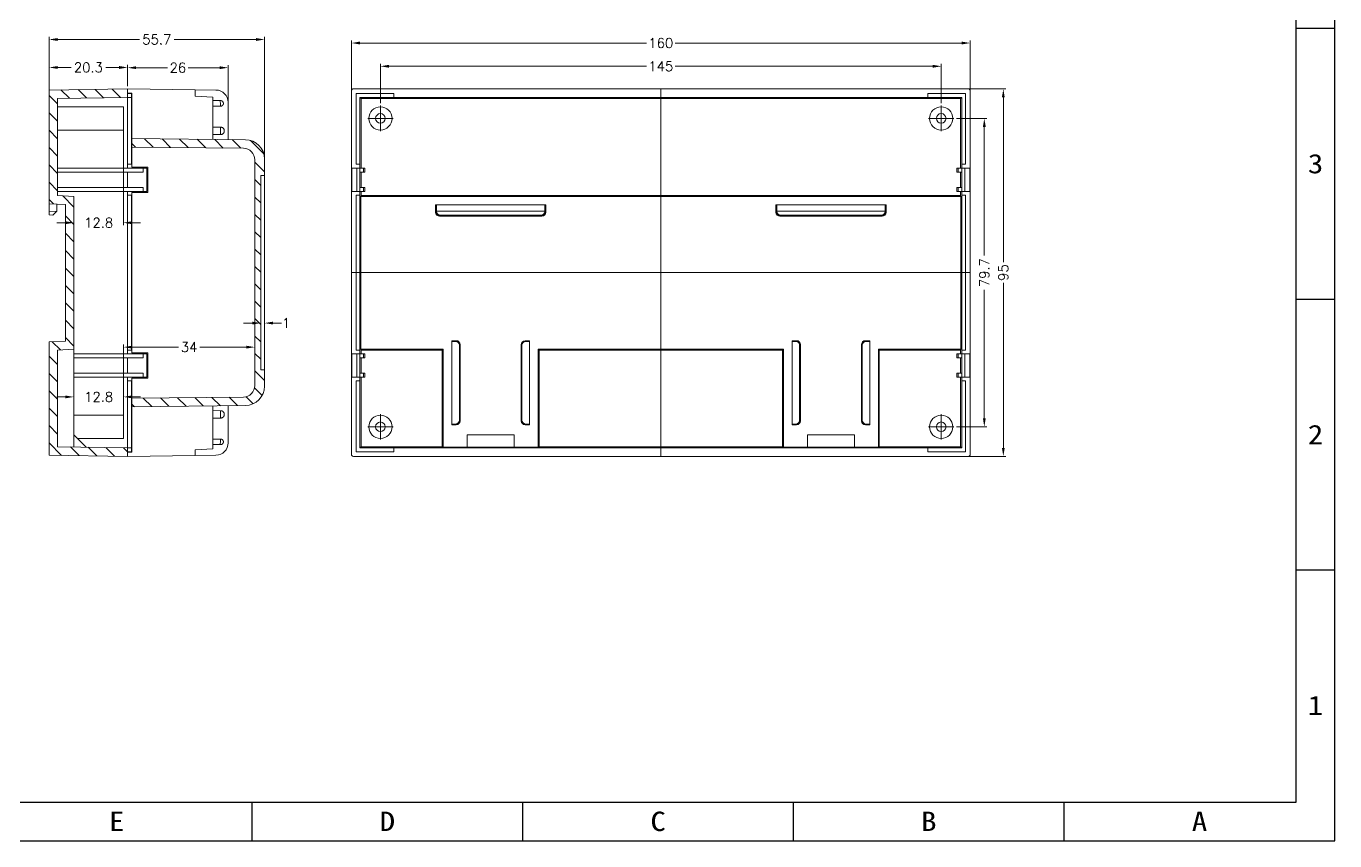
# Model space of a CAD drawing. Header units: millimetres. Extents: x -259 to 335, y 280 to 700.
# Drawn here: x -2.9 to 335.5, y 280.3 to 490.8 of the extents above; entities that cross this region are included whole.
import ezdxf
from ezdxf.enums import TextEntityAlignment as Align
from ezdxf.lldxf.tags import DXFTag

# ---------------------------------------------------------------- set-up
doc = ezdxf.new("R2010")
doc.units = ezdxf.units.MM
doc.header["$MEASUREMENT"] = 0
doc.layers.get('0').update_dxf_attribs({"linetype": 'CONTINUOUS'})
doc.layers.get('Defpoints').update_dxf_attribs({"linetype": 'CONTINUOUS'})
doc.layers.add('1', color=7, linetype='CONTINUOUS')
doc.styles.add('ROMANC', font='romanc.shx', dxfattribs={"bigfont": 'gbcbig.shx'})
doc.styles.add('TEXTSTYLE_0', font='txt', dxfattribs={"width": 0.8})
tags = doc.linetypes.add('CENTER', pattern=[47.5, 22, -8.5, 8.5, -8.5]).pattern_tags.tags
tags[10:11] = [DXFTag(74, 4), DXFTag(75, 0), DXFTag(340, '0'), DXFTag(46, 0.0), DXFTag(50, 0.0), DXFTag(44, 0.0), DXFTag(45, 0.0)]
tags[8:9] = [DXFTag(74, 4), DXFTag(75, 0), DXFTag(340, '0'), DXFTag(46, 0.0), DXFTag(50, 0.0), DXFTag(44, 0.0), DXFTag(45, 0.0)]
tags[6:7] = [DXFTag(74, 4), DXFTag(75, 0), DXFTag(340, '0'), DXFTag(46, 0.0), DXFTag(50, 0.0), DXFTag(44, 0.0), DXFTag(45, 0.0)]
tags[4:5] = [DXFTag(74, 4), DXFTag(75, 0), DXFTag(340, '0'), DXFTag(46, 0.0), DXFTag(50, 0.0), DXFTag(44, 0.0), DXFTag(45, 0.0)]
doc.dimstyles.new('YanXiu', dxfattribs={"dimtxt": 2.5, "dimasz": 2.2, "dimexe": 0.66, "dimexo": 0.66, "dimgap": 0.66, "dimtad": 0, "dimdec": 1, "dimzin": 0, "dimdsep": 46, "dimtxsty": 'ROMANC', "dimcen": 0, "dimclrd": 131, "dimclre": 131, "dimclrt": 42, "dimadec": 0, "dimazin": 0, "dimtfac": 1, "dimtdec": 4, "dimtofl": 0, "dimtmove": 0, "dimatfit": 3, "dimfxl": 0, "dimtolj": 1, "dimtzin": 0, "dimlwd": 0, "dimlwe": 0, "dimarcsym": 0})
pattern_1 = [(315, (0, 0), (2.245064, 2.245064), [])]

# ---------------------------------------------------------------- blocks, each defined once
blk = doc.blocks.new('*D21')
at = {"color": 131, "lineweight": 5}
for p, q in [((3.01, 471.44), (3.01, 488.06)), ((5.21, 487.4), (26.39, 487.4)), ((56.51, 487.4), (35.33, 487.4)), ((58.71, 455.03), (58.71, 488.06))]:
    blk.add_line(p, q, dxfattribs=at)
at = {"color": 131, "lineweight": 18}
for points in [[(5.21, 487.77), (5.21, 487.03), (3.01, 487.4)], [(56.51, 487.77), (56.51, 487.03), (58.71, 487.4)]]:
    blk.add_solid(points, dxfattribs=at)
at = {"layer": 'Defpoints', "color": 0, "lineweight": 18}
for p in [(58.71, 487.4), (3.01, 470.78), (58.71, 454.37)]:
    blk.add_point(p, dxfattribs=at)
at = {"color": 42, "lineweight": 18, "insert": (30.86, 487.4), "char_height": 2.5, "attachment_point": 5, "style": 'ROMANC'}
blk.add_mtext('55.7', dxfattribs=at)
blk = doc.blocks.new('*D22')
at = {"color": 131, "lineweight": 5}
for p, q in [((3.01, 480.41), (3.01, 480.83)), ((23.31, 475.31), (23.31, 480.83)), ((5.21, 480.17), (8.69, 480.17)), ((21.11, 480.17), (17.63, 480.17))]:
    blk.add_line(p, q, dxfattribs=at)
at = {"color": 131, "lineweight": 18}
for points in [[(5.21, 480.54), (5.21, 479.8), (3.01, 480.17)], [(21.11, 480.54), (21.11, 479.8), (23.31, 480.17)]]:
    blk.add_solid(points, dxfattribs=at)
at = {"layer": 'Defpoints', "color": 0, "lineweight": 18}
for p in [(3.01, 480.17), (3.01, 479.75), (23.31, 474.65)]:
    blk.add_point(p, dxfattribs=at)
at = {"color": 42, "lineweight": 18, "insert": (13.16, 480.17), "char_height": 2.5, "attachment_point": 5, "style": 'ROMANC'}
blk.add_mtext('20.3', dxfattribs=at)
blk = doc.blocks.new('*D23')
at = {"color": 131, "lineweight": 5}
for p, q in [((23.31, 478.73), (23.31, 480.77)), ((49.31, 467), (49.31, 480.77)), ((25.51, 480.11), (33.63, 480.11)), ((47.11, 480.11), (38.99, 480.11))]:
    blk.add_line(p, q, dxfattribs=at)
at = {"color": 131, "lineweight": 18}
for points in [[(25.51, 480.48), (25.51, 479.75), (23.31, 480.11)], [(47.11, 480.48), (47.11, 479.75), (49.31, 480.11)]]:
    blk.add_solid(points, dxfattribs=at)
at = {"layer": 'Defpoints', "color": 0, "lineweight": 18}
for p in [(23.31, 480.11), (23.31, 478.07), (49.31, 466.34)]:
    blk.add_point(p, dxfattribs=at)
at = {"color": 42, "lineweight": 18, "insert": (36.31, 480.11), "char_height": 2.5, "attachment_point": 5, "style": 'ROMANC'}
blk.add_mtext('26', dxfattribs=at)
blk = doc.blocks.new('*D24')
at = {"color": 131, "lineweight": 5}
for p, q in [((55.51, 414.11), (53.31, 414.11)), ((57.71, 412.08), (57.71, 414.77)), ((58.71, 412.08), (58.71, 414.77)), ((60.91, 414.11), (63.11, 414.11))]:
    blk.add_line(p, q, dxfattribs=at)
at = {"color": 131, "lineweight": 18}
for points in [[(55.51, 414.48), (55.51, 413.74), (57.71, 414.11)], [(60.91, 414.48), (60.91, 413.74), (58.71, 414.11)]]:
    blk.add_solid(points, dxfattribs=at)
at = {"layer": 'Defpoints', "color": 0, "lineweight": 18}
for p in [(58.71, 414.11), (57.71, 411.42), (58.71, 411.42)]:
    blk.add_point(p, dxfattribs=at)
at = {"color": 42, "lineweight": 18, "insert": (64.31, 414.11), "char_height": 2.5, "attachment_point": 5, "style": 'ROMANC'}
blk.add_mtext('1', dxfattribs=at)
blk = doc.blocks.new('*D25')
at = {"color": 131, "lineweight": 5}
for p, q in [((7.21, 395.03), (5.01, 395.03)), ((9.41, 393.76), (9.41, 395.69)), ((22.21, 387.96), (22.21, 395.69)), ((24.41, 395.03), (26.61, 395.03))]:
    blk.add_line(p, q, dxfattribs=at)
at = {"color": 131, "lineweight": 18}
for points in [[(7.21, 395.4), (7.21, 394.66), (9.41, 395.03)], [(24.41, 395.4), (24.41, 394.66), (22.21, 395.03)]]:
    blk.add_solid(points, dxfattribs=at)
at = {"layer": 'Defpoints', "color": 0, "lineweight": 18}
for p in [(9.41, 395.03), (9.41, 393.1), (22.21, 387.3)]:
    blk.add_point(p, dxfattribs=at)
at = {"color": 42, "lineweight": 18, "insert": (15.81, 395.03), "char_height": 2.5, "attachment_point": 5, "style": 'ROMANC'}
blk.add_mtext('12.8', dxfattribs=at)
blk = doc.blocks.new('*D26')
at = {"color": 131, "lineweight": 5}
for p, q in [((22.21, 394.21), (22.21, 408.55)), ((24.41, 407.89), (36.47, 407.89)), ((54.01, 407.89), (41.95, 407.89)), ((56.21, 403.47), (56.21, 408.55))]:
    blk.add_line(p, q, dxfattribs=at)
at = {"color": 131, "lineweight": 18}
for points in [[(24.41, 408.26), (24.41, 407.53), (22.21, 407.89)], [(54.01, 408.26), (54.01, 407.53), (56.21, 407.89)]]:
    blk.add_solid(points, dxfattribs=at)
at = {"layer": 'Defpoints', "color": 0, "lineweight": 18}
for p in [(56.21, 407.89), (56.21, 402.81), (22.21, 393.55)]:
    blk.add_point(p, dxfattribs=at)
at = {"color": 42, "lineweight": 18, "insert": (39.21, 407.89), "char_height": 2.5, "attachment_point": 5, "style": 'ROMANC'}
blk.add_mtext('34', dxfattribs=at)
blk = doc.blocks.new('*D27')
at = {"color": 131, "lineweight": 5}
for p, q in [((88.68, 470.96), (88.68, 481.14)), ((233.68, 470.96), (233.68, 481.14)), ((90.88, 480.48), (157.49, 480.48)), ((231.48, 480.48), (164.88, 480.48))]:
    blk.add_line(p, q, dxfattribs=at)
at = {"color": 131, "lineweight": 18}
for points in [[(90.88, 480.85), (90.88, 480.11), (88.68, 480.48)], [(231.48, 480.85), (231.48, 480.11), (233.68, 480.48)]]:
    blk.add_solid(points, dxfattribs=at)
at = {"layer": 'Defpoints', "color": 0, "lineweight": 18}
for p in [(233.68, 480.48), (88.68, 470.3), (233.68, 470.3)]:
    blk.add_point(p, dxfattribs=at)
at = {"color": 42, "lineweight": 18, "insert": (161.18, 480.48), "char_height": 2.5, "attachment_point": 5, "style": 'ROMANC'}
blk.add_mtext('145', dxfattribs=at)
blk = doc.blocks.new('*D28')
at = {"color": 131, "lineweight": 5}
for p, q in [((237.64, 467), (245.49, 467)), ((244.83, 464.8), (244.83, 431.62)), ((244.83, 389.5), (244.83, 422.68)), ((237.64, 387.3), (245.49, 387.3))]:
    blk.add_line(p, q, dxfattribs=at)
at = {"color": 131, "lineweight": 18}
for points in [[(244.47, 464.8), (245.2, 464.8), (244.83, 467)], [(244.47, 389.5), (245.2, 389.5), (244.83, 387.3)]]:
    blk.add_solid(points, dxfattribs=at)
at = {"layer": 'Defpoints', "color": 0, "lineweight": 18}
for p in [(236.98, 467), (236.98, 387.3), (244.83, 387.3)]:
    blk.add_point(p, dxfattribs=at)
at = {"color": 42, "lineweight": 18, "insert": (244.83, 427.15), "char_height": 2.5, "attachment_point": 5, "rotation": 90, "style": 'ROMANC'}
blk.add_mtext('79.7', dxfattribs=at)
blk = doc.blocks.new('*D29')
at = {"color": 131, "lineweight": 5}
for p, q in [((240.28, 474.65), (250.41, 474.65)), ((249.75, 472.45), (249.75, 429.84)), ((249.75, 381.85), (249.75, 424.47)), ((240.69, 379.65), (250.41, 379.65))]:
    blk.add_line(p, q, dxfattribs=at)
at = {"color": 131, "lineweight": 18}
for points in [[(249.38, 472.45), (250.11, 472.45), (249.75, 474.65)], [(249.38, 381.85), (250.11, 381.85), (249.75, 379.65)]]:
    blk.add_solid(points, dxfattribs=at)
at = {"layer": 'Defpoints', "color": 0, "lineweight": 18}
for p in [(239.62, 474.65), (240.03, 379.65), (249.75, 379.65)]:
    blk.add_point(p, dxfattribs=at)
at = {"color": 42, "lineweight": 18, "insert": (249.75, 427.15), "char_height": 2.5, "attachment_point": 5, "rotation": 90, "style": 'ROMANC'}
blk.add_mtext('95', dxfattribs=at)
blk = doc.blocks.new('*D30')
at = {"color": 131, "lineweight": 5}
for p, q in [((81.18, 474.01), (81.18, 487.15)), ((83.38, 486.49), (157.49, 486.49)), ((238.98, 486.49), (164.88, 486.49)), ((241.18, 474.01), (241.18, 487.15))]:
    blk.add_line(p, q, dxfattribs=at)
at = {"color": 131, "lineweight": 18}
for points in [[(83.38, 486.86), (83.38, 486.13), (81.18, 486.49)], [(238.98, 486.86), (238.98, 486.13), (241.18, 486.49)]]:
    blk.add_solid(points, dxfattribs=at)
at = {"layer": 'Defpoints', "color": 0, "lineweight": 18}
for p in [(241.18, 486.49), (81.18, 473.35), (241.18, 473.35)]:
    blk.add_point(p, dxfattribs=at)
at = {"color": 42, "lineweight": 18, "insert": (161.18, 486.49), "char_height": 2.5, "attachment_point": 5, "style": 'ROMANC'}
blk.add_mtext('160', dxfattribs=at)
blk = doc.blocks.new('SUN_6HWZ35TKK40GSGJE8VEUYAXIAKM')
at = {"color": 7, "linetype": 'Continuous'}
for p, q in [((0, 0), (0, 420)), ((-10, 10), (-10, 410)), ((-10, 210), (0, 210)), ((-10, 140), (0, 140)), ((-10, 70), (0, 70)), ((-584, 10), (-10, 10)), ((-280, 0), (-280, 10)), ((-210, 0), (-210, 10)), ((-140, 0), (-140, 10)), ((-70, 0), (-70, 10)), ((-594, 0), (0, 0))]:
    blk.add_line(p, q, dxfattribs=at)
at = {"color": 2, "style": 'TEXTSTYLE_0'}
for s, width, p, p2 in [('3', 1.029662, (-6.99, 172.5), (-2.99, 172.5)), ('2', 1.029662, (-6.99, 102.5), (-2.99, 102.5)), ('1', 1.029662, (-6.99, 32.5), (-2.99, 32.5)), ('E', 0.858525, (-316.99, 2.53), (-312.99, 2.53)), ('D', 0.792988, (-246.99, 2.53), (-242.99, 2.53)), ('C', 0.792988, (-176.99, 2.53), (-172.99, 2.53)), ('B', 0.858525, (-106.99, 2.53), (-102.99, 2.53)), ('A', 0.858525, (-36.99, 2.53), (-32.99, 2.53))]:
    blk.add_text(s, height=5, dxfattribs=dict(at, width=width)).set_placement(p, p2, align=Align.FIT)
blk = doc.blocks.new('*D35')
at = {"color": 131, "lineweight": 5}
for p, q in [((22.21, 466.34), (22.21, 439.39)), ((7.21, 440.05), (5.01, 440.05)), ((9.41, 442.71), (9.41, 439.39)), ((24.41, 440.05), (26.61, 440.05))]:
    blk.add_line(p, q, dxfattribs=at)
at = {"color": 131, "lineweight": 18}
for points in [[(7.21, 440.42), (7.21, 439.68), (9.41, 440.05)], [(24.41, 440.42), (24.41, 439.68), (22.21, 440.05)]]:
    blk.add_solid(points, dxfattribs=at)
at = {"layer": 'Defpoints', "color": 0, "lineweight": 18}
for p in [(22.21, 467), (9.41, 443.37), (9.41, 440.05)]:
    blk.add_point(p, dxfattribs=at)
at = {"color": 42, "lineweight": 18, "insert": (15.81, 440.05), "char_height": 2.5, "attachment_point": 5, "style": 'ROMANC'}
blk.add_mtext('12.8', dxfattribs=at)

msp = doc.modelspace()

# ---------------------------------------------------------------- hatches: boundary and pattern name
at = {"layer": '1', "lineweight": 13}
h = msp.add_hatch(dxfattribs=at)
h.set_pattern_fill('ANSI31', color=4, angle=-90, style=0)
h.set_pattern_definition(pattern_1)
h.paths.add_polyline_path([(3.01, 409.23), (7.21, 409.45), (7.21, 444.75), (3.01, 444.97), (3.01, 474.33), (23.31, 474.65), (23.31, 472.45), (5.21, 472.17), (5.21, 447.06), (9.41, 446.84), (9.41, 407.36), (5.21, 407.14), (5.21, 382.14), (23.31, 381.85), (23.31, 379.65), (3.01, 379.97)])
h = msp.add_hatch(dxfattribs=at)
h.set_pattern_fill('ANSI31', color=4, angle=-90, style=0)
h.set_pattern_definition(pattern_1)
edge = h.paths.add_edge_path()
edge.add_line((24.41, 461.8), (53.76, 461.49))
edge.add_ellipse((53.71, 456.5), major_axis=(-5, 0), ratio=1, start_angle=180.0001, end_angle=269.4, ccw=False)
edge.add_line((58.71, 456.5), (58.71, 452.25))
edge.add_line((58.71, 452.25), (57.71, 452.25))
edge.add_line((57.71, 452.25), (57.71, 402.05))
edge.add_line((57.71, 402.05), (58.71, 402.05))
edge.add_line((58.71, 402.05), (58.71, 397.81))
edge.add_ellipse((53.71, 397.81), major_axis=(-5, 0), ratio=1, start_angle=90.6, end_angle=179.9999, ccw=False)
edge.add_line((53.76, 392.81), (24.41, 392.5))
edge.add_line((24.41, 392.5), (24.41, 394.7))
edge.add_line((24.41, 394.7), (53.24, 395))
edge.add_arc((53.21, 398), 3, 270.6001, 360)
edge.add_line((56.21, 398), (56.21, 456.3))
edge.add_arc((53.21, 456.3), 3, 0.0001, 89.4)
edge.add_line((53.24, 459.3), (24.41, 459.6))
edge.add_line((24.41, 459.6), (24.41, 461.8))

# ---------------------------------------------------------------- linework, layer by layer
at = {"layer": '1', "color": 7, "linetype": 'Continuous', "lineweight": 13}
for p, q in [((3.01, 474.33), (23.31, 474.65)), ((3.01, 474.33), (3.01, 444.97)), ((23.31, 474.65), (40.81, 474.41)), ((23.31, 472.45), (23.31, 474.65)), ((40.81, 474.41), (40.81, 472.77)), ((46.15, 474.34), (40.81, 474.41)), ((81.18, 474.15), (81.18, 380.15)), ((240.68, 474.65), (81.68, 474.65)), ((241.18, 380.15), (241.18, 474.15)), ((5.21, 472.17), (23.31, 472.45)), ((5.21, 472.17), (5.21, 447.06)), ((23.31, 473.52), (24.41, 473.52)), ((24.31, 473.45), (23.31, 473.45)), ((24.31, 472.45), (23.31, 472.45)), ((23.31, 455.15), (23.31, 472.45)), ((24.31, 472.45), (24.31, 473.45)), ((24.31, 472.45), (24.31, 455.15)), ((24.41, 473.52), (24.41, 461.8)), ((40.81, 472.77), (45.31, 472.53)), ((45.31, 461.58), (45.31, 472.53)), ((45.31, 471.61), (47.36, 471.6)), ((47.31, 470.17), (47.31, 470.94)), ((49.31, 461.54), (49.31, 471.14)), ((82.38, 455.15), (82.38, 473.45)), ((82.38, 473.45), (92.17, 473.45)), ((83.38, 455.15), (83.38, 472.45)), ((83.38, 472.45), (92.17, 472.45)), ((83.67, 472.17), (83.38, 472.45)), ((238.7, 472.17), (83.67, 472.17)), ((83.67, 472.17), (83.67, 454.15)), ((92.17, 473.45), (92.17, 472.45)), ((92.17, 472.45), (92.17, 473.45)), ((92.17, 473.45), (92.17, 473.45)), ((92.17, 472.45), (92.17, 472.45)), ((230.19, 472.45), (92.17, 472.45)), ((230.19, 473.45), (230.19, 472.45)), ((230.2, 473.45), (230.19, 473.45)), ((230.2, 472.45), (230.19, 472.45)), ((230.2, 472.45), (230.2, 473.45)), ((230.2, 473.45), (239.98, 473.45)), ((230.2, 472.45), (238.98, 472.45)), ((238.7, 472.17), (238.98, 472.45)), ((238.7, 454.15), (238.7, 472.17)), ((238.98, 472.45), (238.98, 455.15)), ((239.98, 473.45), (239.98, 455.15)), ((22.21, 470), (5.21, 470)), ((22.21, 470), (22.21, 464)), ((45.31, 470.15), (47.36, 470.17)), ((5.21, 464), (22.21, 464)), ((45.31, 464.75), (47.37, 464.73)), ((47.31, 462.83), (47.31, 464.73)), ((53.76, 461.49), (24.41, 461.8)), ((24.41, 461.8), (24.41, 459.6)), ((45.31, 462.82), (47.37, 462.83)), ((53.24, 459.3), (24.41, 459.6)), ((24.41, 459.6), (24.41, 454.4)), ((27.31, 454.15), (5.21, 454.15)), ((23.31, 455.15), (23.31, 454.15)), ((23.31, 455.15), (24.31, 455.15)), ((24.41, 454.4), (28.51, 454.4)), ((25.86, 454.4), (25.86, 454.15)), ((27.31, 454.15), (28.31, 454.15)), ((27.31, 454.15), (27.31, 453.15)), ((28.31, 454.15), (28.31, 448.15)), ((28.51, 454.4), (28.51, 447.9)), ((56.21, 398), (56.21, 456.3)), ((58.71, 452.25), (58.71, 456.5)), ((81.3, 454.15), (81.3, 448.15)), ((81.3, 454.15), (81.31, 454.15)), ((81.31, 454.15), (81.31, 448.15)), ((82.61, 454.15), (81.31, 454.15)), ((83.38, 455.15), (82.38, 455.15)), ((82.61, 448.15), (82.61, 454.15)), ((82.61, 454.15), (83.38, 454.15)), ((83.38, 454.15), (83.38, 455.15)), ((83.38, 454.15), (83.38, 448.15)), ((83.38, 454.15), (84.32, 454.15)), ((84.32, 454.15), (84.32, 453.15)), ((84.32, 454.15), (84.67, 454.15)), ((84.67, 454.15), (84.67, 453.15)), ((237.7, 454.15), (237.7, 453.15)), ((238.04, 454.15), (237.7, 454.15)), ((238.04, 454.15), (238.04, 453.15)), ((238.98, 454.15), (238.04, 454.15)), ((239.98, 455.15), (238.98, 455.15)), ((238.98, 455.15), (238.98, 454.15)), ((238.98, 454.15), (238.98, 448.15)), ((239.75, 454.15), (238.98, 454.15)), ((239.75, 448.15), (239.75, 454.15)), ((239.75, 454.15), (241.05, 454.15)), ((241.05, 454.15), (241.05, 448.15)), ((241.06, 454.15), (241.05, 454.15)), ((241.06, 454.15), (241.06, 448.15)), ((27.31, 453.15), (5.21, 453.15)), ((23.31, 453.15), (23.31, 449.15)), ((58.71, 452.25), (57.71, 452.25)), ((57.71, 402.05), (57.71, 452.25)), ((58.71, 402.05), (58.71, 452.25)), ((83.38, 453.15), (84.32, 453.15)), ((83.67, 453.15), (83.67, 449.15)), ((84.32, 453.15), (84.67, 453.15)), ((238.04, 453.15), (237.7, 453.15)), ((238.98, 453.15), (238.04, 453.15)), ((238.7, 449.15), (238.7, 453.15)), ((27.31, 449.15), (5.21, 449.15)), ((27.31, 448.15), (5.21, 448.15)), ((5.21, 447.06), (9.41, 446.84)), ((9.41, 446.84), (9.41, 407.36)), ((23.31, 448.15), (23.31, 447.15)), ((23.31, 407.15), (23.31, 447.15)), ((24.31, 447.15), (23.31, 447.15)), ((24.31, 447.15), (24.31, 407.15)), ((24.41, 406.4), (24.41, 447.9)), ((24.41, 447.9), (28.51, 447.9)), ((25.86, 448.15), (25.86, 447.9)), ((27.31, 448.15), (27.31, 449.15)), ((28.31, 448.15), (27.31, 448.15)), ((81.3, 448.15), (81.31, 448.15)), ((81.31, 448.15), (82.61, 448.15)), ((82.38, 407.15), (82.38, 447.15)), ((83.38, 447.15), (82.38, 447.15)), ((83.38, 448.15), (82.61, 448.15)), ((83.38, 449.15), (84.32, 449.15)), ((83.38, 448.15), (84.32, 448.15)), ((83.38, 447.15), (83.38, 448.15)), ((83.38, 407.15), (83.38, 447.15)), ((83.67, 447.06), (83.6, 446.84)), ((83.6, 407.36), (83.6, 446.84)), ((238.76, 446.84), (83.6, 446.84)), ((83.67, 448.15), (83.67, 447.06)), ((238.7, 447.06), (83.67, 447.06)), ((84.32, 448.15), (84.32, 449.15)), ((84.32, 449.15), (84.67, 449.15)), ((84.32, 448.15), (84.67, 448.15)), ((84.67, 448.15), (84.67, 449.15)), ((238.04, 449.15), (237.7, 449.15)), ((237.7, 448.15), (237.7, 449.15)), ((238.04, 448.15), (237.7, 448.15)), ((238.04, 448.15), (238.04, 449.15)), ((238.98, 449.15), (238.04, 449.15)), ((238.98, 448.15), (238.04, 448.15)), ((238.7, 447.06), (238.7, 448.15)), ((238.76, 446.84), (238.7, 447.06)), ((238.76, 446.84), (238.76, 407.36)), ((238.98, 448.15), (239.75, 448.15)), ((238.98, 448.15), (238.98, 447.15)), ((238.98, 447.15), (238.98, 407.15)), ((239.98, 447.15), (238.98, 447.15)), ((241.05, 448.15), (239.75, 448.15)), ((239.98, 447.15), (239.98, 407.15)), ((241.06, 448.15), (241.05, 448.15)), ((3.01, 444.97), (7.21, 444.75)), ((3.01, 443.06), (3.01, 444.97)), ((5.01, 443.06), (5.01, 444.87)), ((7.21, 444.75), (7.21, 409.45)), ((102.95, 442.73), (102.95, 444.64)), ((131.41, 444.64), (102.95, 444.64)), ((103.07, 444.64), (103.07, 442.84)), ((103.18, 443.06), (103.18, 444.64)), ((131.18, 443.06), (131.18, 444.64)), ((131.29, 444.64), (131.29, 442.84)), ((131.41, 442.73), (131.41, 444.64)), ((190.95, 442.73), (190.95, 444.64)), ((219.41, 444.64), (190.95, 444.64)), ((191.07, 444.64), (191.07, 442.84)), ((191.18, 443.06), (191.18, 444.64)), ((219.18, 443.06), (219.18, 444.64)), ((219.29, 444.64), (219.29, 442.84)), ((219.41, 442.73), (219.41, 444.64)), ((3.01, 443.06), (4.91, 442.96)), ((3.01, 442.06), (3.01, 443.06)), ((3.96, 442.01), (3.01, 442.06)), ((4.91, 442.96), (3.96, 442.01)), ((4.91, 442.96), (5.01, 443.06)), ((102.95, 442.73), (103.07, 442.84)), ((103.18, 443.06), (131.18, 443.06)), ((103.19, 442.96), (103.18, 443.06)), ((104.07, 441.84), (103.95, 441.73)), ((103.95, 441.73), (130.41, 441.73)), ((130.3, 441.84), (104.07, 441.84)), ((104.24, 442.01), (130.13, 442.01)), ((130.41, 441.73), (130.3, 441.84)), ((131.17, 442.96), (131.18, 443.06)), ((131.29, 442.84), (131.41, 442.73)), ((190.95, 442.73), (191.07, 442.84)), ((219.18, 443.06), (191.18, 443.06)), ((191.19, 442.96), (191.18, 443.06)), ((192.07, 441.84), (191.95, 441.73)), ((218.41, 441.73), (191.95, 441.73)), ((192.07, 441.84), (218.3, 441.84)), ((218.13, 442.01), (192.24, 442.01)), ((218.41, 441.73), (218.3, 441.84)), ((219.17, 442.96), (219.18, 443.06)), ((219.29, 442.84), (219.41, 442.73)), ((108.28, 409.56), (107.11, 409.56)), ((107.11, 387.83), (107.11, 409.56)), ((108.17, 409.45), (108.28, 409.56)), ((127.26, 409.54), (126.08, 409.54)), ((127.26, 409.54), (127.26, 387.83)), ((196.28, 409.56), (195.11, 409.56)), ((195.11, 387.83), (195.11, 409.56)), ((196.17, 409.45), (196.28, 409.56)), ((214.08, 409.56), (214.2, 409.45)), ((215.26, 409.56), (214.08, 409.56)), ((215.26, 409.56), (215.26, 387.83)), ((3.01, 409.23), (7.21, 409.45)), ((3.01, 379.97), (3.01, 409.23)), ((5.21, 407.14), (9.41, 407.36)), ((5.21, 382.14), (5.21, 407.14)), ((9.41, 382.07), (9.41, 407.36)), ((27.31, 406.15), (9.41, 406.15)), ((23.31, 407.15), (23.31, 406.15)), ((24.31, 407.15), (23.31, 407.15)), ((24.41, 406.4), (28.51, 406.4)), ((25.86, 406.15), (25.86, 406.4)), ((27.31, 406.15), (27.31, 405.15)), ((28.31, 406.15), (27.31, 406.15)), ((28.31, 400.15), (28.31, 406.15)), ((28.51, 399.9), (28.51, 406.4)), ((81.3, 400.15), (81.3, 406.15)), ((81.3, 406.15), (81.31, 406.15)), ((81.31, 400.15), (81.31, 406.15)), ((81.31, 406.15), (82.61, 406.15)), ((82.38, 407.15), (83.38, 407.15)), ((82.61, 406.15), (82.61, 400.15)), ((83.38, 406.15), (82.61, 406.15)), ((83.38, 406.15), (83.38, 407.15)), ((83.38, 400.15), (83.38, 406.15)), ((83.38, 406.15), (84.32, 406.15)), ((83.6, 407.36), (83.67, 407.14)), ((83.6, 407.36), (104.9, 407.36)), ((83.67, 407.14), (83.67, 406.15)), ((83.67, 407.14), (104.68, 407.14)), ((84.32, 406.15), (84.32, 405.15)), ((84.32, 406.15), (84.67, 406.15)), ((84.67, 406.15), (84.67, 405.15)), ((104.9, 407.36), (104.68, 407.14)), ((104.68, 382.14), (104.68, 407.14)), ((104.9, 382.07), (104.9, 407.36)), ((108.17, 409.45), (107.11, 409.45)), ((108.08, 409.36), (107.11, 409.36)), ((109.08, 389.03), (109.08, 408.36)), ((109.28, 408.56), (109.17, 408.45)), ((109.17, 388.95), (109.17, 408.45)), ((109.28, 388.83), (109.28, 408.56)), ((125.08, 408.54), (125.08, 388.83)), ((125.2, 408.54), (125.08, 408.54)), ((125.2, 408.54), (125.2, 388.95)), ((125.28, 408.36), (125.28, 389.03)), ((127.26, 409.36), (126.28, 409.36)), ((129.46, 407.36), (192.9, 407.36)), ((129.46, 407.36), (129.46, 382.07)), ((129.68, 407.14), (129.46, 407.36)), ((129.68, 407.14), (129.68, 382.14)), ((129.68, 407.14), (192.68, 407.14)), ((192.9, 407.36), (192.68, 407.14)), ((192.68, 382.14), (192.68, 407.14)), ((192.9, 382.07), (192.9, 407.36)), ((196.17, 409.45), (195.11, 409.45)), ((196.08, 409.36), (195.11, 409.36)), ((197.08, 389.03), (197.08, 408.36)), ((197.28, 408.56), (197.17, 408.45)), ((197.17, 388.95), (197.17, 408.45)), ((197.28, 388.83), (197.28, 408.56)), ((213.2, 408.45), (213.08, 408.56)), ((213.08, 408.56), (213.08, 388.83)), ((213.2, 408.45), (213.2, 388.95)), ((213.28, 408.36), (213.28, 389.03)), ((215.26, 409.45), (214.2, 409.45)), ((215.26, 409.36), (214.28, 409.36)), ((217.46, 407.36), (238.76, 407.36)), ((217.46, 407.36), (217.46, 382.07)), ((217.68, 407.14), (217.46, 407.36)), ((217.68, 407.14), (238.7, 407.14)), ((217.68, 382.14), (217.68, 407.14)), ((237.7, 406.15), (237.7, 405.15)), ((238.04, 406.15), (237.7, 406.15)), ((238.04, 406.15), (238.04, 405.15)), ((238.98, 406.15), (238.04, 406.15)), ((238.7, 407.14), (238.76, 407.36)), ((238.7, 406.15), (238.7, 407.14)), ((238.98, 407.15), (239.98, 407.15)), ((238.98, 407.15), (238.98, 406.15)), ((238.98, 400.15), (238.98, 406.15)), ((238.98, 406.15), (239.75, 406.15)), ((239.75, 406.15), (239.75, 400.15)), ((241.05, 406.15), (239.75, 406.15)), ((241.05, 400.15), (241.05, 406.15)), ((241.06, 406.15), (241.05, 406.15)), ((241.06, 400.15), (241.06, 406.15)), ((27.31, 405.15), (9.41, 405.15)), ((23.31, 401.15), (23.31, 405.15)), ((83.38, 405.15), (84.32, 405.15)), ((83.67, 405.15), (83.67, 401.15)), ((84.32, 405.15), (84.67, 405.15)), ((238.04, 405.15), (237.7, 405.15)), ((238.98, 405.15), (238.04, 405.15)), ((238.7, 401.15), (238.7, 405.15)), ((27.31, 401.15), (9.41, 401.15)), ((27.31, 400.15), (9.41, 400.15)), ((23.31, 400.15), (23.31, 399.15)), ((24.41, 399.9), (28.51, 399.9)), ((24.41, 394.7), (24.41, 399.9)), ((25.86, 399.9), (25.86, 400.15)), ((27.31, 400.15), (27.31, 401.15)), ((27.31, 400.15), (28.31, 400.15)), ((57.71, 402.05), (58.71, 402.05)), ((58.71, 397.81), (58.71, 402.05)), ((81.3, 400.15), (81.31, 400.15)), ((82.61, 400.15), (81.31, 400.15)), ((82.61, 400.15), (83.38, 400.15)), ((83.38, 401.15), (84.32, 401.15)), ((83.38, 400.15), (84.32, 400.15)), ((83.38, 399.15), (83.38, 400.15)), ((83.67, 400.15), (83.67, 382.14)), ((84.32, 400.15), (84.32, 401.15)), ((84.32, 401.15), (84.67, 401.15)), ((84.32, 400.15), (84.67, 400.15)), ((84.67, 400.15), (84.67, 401.15)), ((237.7, 400.15), (237.7, 401.15)), ((238.04, 401.15), (237.7, 401.15)), ((238.04, 400.15), (237.7, 400.15)), ((238.04, 400.15), (238.04, 401.15)), ((238.98, 401.15), (238.04, 401.15)), ((238.98, 400.15), (238.04, 400.15)), ((238.7, 382.14), (238.7, 400.15)), ((239.75, 400.15), (238.98, 400.15)), ((238.98, 400.15), (238.98, 399.15)), ((239.75, 400.15), (241.05, 400.15)), ((241.06, 400.15), (241.05, 400.15)), ((23.31, 381.85), (23.31, 399.15)), ((23.31, 399.15), (24.31, 399.15)), ((24.31, 399.15), (24.31, 381.85)), ((82.38, 380.85), (82.38, 399.15)), ((82.38, 399.15), (83.38, 399.15)), ((83.38, 381.85), (83.38, 399.15)), ((238.98, 399.15), (238.98, 381.85)), ((238.98, 399.15), (239.98, 399.15)), ((239.98, 399.15), (239.98, 380.85)), ((24.41, 394.7), (53.24, 395)), ((24.41, 394.7), (24.41, 392.5)), ((24.41, 392.5), (53.76, 392.81)), ((45.31, 392.72), (45.31, 381.57)), ((49.31, 392.76), (49.31, 383.16)), ((22.21, 390.3), (9.41, 390.3)), ((22.21, 384.3), (22.21, 390.3)), ((24.41, 380.78), (24.41, 392.5)), ((45.31, 391.48), (47.37, 391.47)), ((45.31, 389.56), (47.37, 389.57)), ((47.31, 389.57), (47.31, 391.47)), ((108.08, 388.03), (107.11, 388.03)), ((108.17, 387.95), (107.11, 387.95)), ((108.28, 387.83), (107.11, 387.83)), ((108.28, 387.83), (108.17, 387.95)), ((109.17, 388.95), (109.28, 388.83)), ((125.08, 388.83), (125.2, 388.95)), ((126.2, 387.95), (126.08, 387.83)), ((126.08, 387.83), (127.26, 387.83)), ((126.2, 387.95), (127.26, 387.95)), ((127.26, 388.03), (126.28, 388.03)), ((196.08, 388.03), (195.11, 388.03)), ((196.17, 387.95), (195.11, 387.95)), ((196.28, 387.83), (195.11, 387.83)), ((196.28, 387.83), (196.17, 387.95)), ((197.17, 388.95), (197.28, 388.83)), ((213.08, 388.83), (213.2, 388.95)), ((214.2, 387.95), (214.08, 387.83)), ((214.08, 387.83), (215.26, 387.83)), ((214.2, 387.95), (215.26, 387.95)), ((215.26, 388.03), (214.28, 388.03)), ((9.41, 385.22), (12.61, 382.02)), ((10.33, 384.3), (22.21, 384.3)), ((45.31, 384.15), (47.36, 384.14)), ((45.31, 382.69), (47.36, 382.71)), ((47.31, 383.36), (47.31, 384.14)), ((123.28, 385.22), (111.08, 385.22)), ((111.08, 382.02), (111.08, 385.22)), ((123.28, 385.22), (123.28, 382.02)), ((199.08, 385.22), (199.08, 382.02)), ((211.28, 385.22), (199.08, 385.22)), ((211.28, 382.02), (211.28, 385.22)), ((23.31, 379.65), (3.01, 379.97)), ((23.31, 381.85), (5.21, 382.14)), ((23.31, 379.65), (23.31, 381.85)), ((24.31, 381.85), (23.31, 381.85)), ((24.31, 380.85), (23.31, 380.85)), ((23.31, 380.78), (24.41, 380.78)), ((40.81, 379.89), (23.31, 379.65)), ((24.31, 381.85), (24.31, 380.85)), ((40.81, 381.34), (45.31, 381.57)), ((40.81, 379.89), (40.81, 381.34)), ((46.15, 379.96), (40.81, 379.89)), ((81.68, 379.65), (240.68, 379.65)), ((92.17, 380.85), (82.38, 380.85)), ((83.67, 382.14), (83.38, 381.85)), ((92.17, 381.85), (83.38, 381.85)), ((104.68, 382.14), (83.67, 382.14)), ((92.17, 380.85), (92.17, 381.85)), ((92.17, 381.85), (92.17, 380.85)), ((92.17, 381.85), (92.17, 381.85)), ((92.17, 381.85), (230.19, 381.85)), ((92.17, 380.85), (92.17, 380.85)), ((104.68, 382.14), (104.9, 382.07)), ((111.08, 382.07), (104.9, 382.07)), ((111.08, 382.02), (123.28, 382.02)), ((129.46, 382.07), (123.28, 382.07)), ((129.68, 382.14), (129.46, 382.07)), ((192.68, 382.14), (129.68, 382.14)), ((192.68, 382.14), (192.9, 382.07)), ((199.08, 382.07), (192.9, 382.07)), ((199.08, 382.02), (211.28, 382.02)), ((217.46, 382.07), (211.28, 382.07)), ((217.68, 382.14), (217.46, 382.07)), ((238.7, 382.14), (217.68, 382.14)), ((230.19, 380.85), (230.19, 381.85)), ((230.2, 381.85), (230.19, 381.85)), ((230.2, 380.85), (230.19, 380.85)), ((230.2, 381.85), (230.2, 380.85)), ((238.98, 381.85), (230.2, 381.85)), ((239.98, 380.85), (230.2, 380.85)), ((238.7, 382.14), (238.98, 381.85))]:
    msp.add_line(p, q, dxfattribs=at)
at = {"layer": '1', "color": 1, "linetype": 'CENTER', "lineweight": 18, "ltscale": 0.38}
for p, q in [((161.18, 379.65), (161.18, 474.65)), ((81.18, 427.15), (241.18, 427.15))]:
    msp.add_line(p, q, dxfattribs=at)
at = {"layer": '1', "color": 1, "linetype": 'CENTER', "lineweight": 18, "ltscale": 0.12}
for p, q in [((85.38, 467), (91.98, 467)), ((88.68, 463.7), (88.68, 470.3)), ((230.38, 467), (236.98, 467)), ((233.68, 463.7), (233.68, 470.3)), ((88.68, 384), (88.68, 390.6)), ((233.68, 384), (233.68, 390.6)), ((85.38, 387.3), (91.98, 387.3)), ((230.38, 387.3), (236.98, 387.3))]:
    msp.add_line(p, q, dxfattribs=at)
at = {"layer": '1', "color": 1, "linetype": 'CENTER', "lineweight": 18, "ltscale": 0.05}
for p, q in [((87.31, 467), (90.06, 467)), ((88.68, 465.63), (88.68, 468.38))]:
    msp.add_line(p, q, dxfattribs=at)
at = {"layer": '1', "color": 7, "linetype": 'Continuous', "lineweight": 13}
for centre, radius in [((88.68, 467), 3), ((88.68, 467), 1.25), ((233.68, 467), 3), ((233.68, 467), 1.25), ((88.68, 387.3), 3), ((233.68, 387.3), 3), ((88.68, 387.3), 1.25)]:
    msp.add_circle(centre, radius, dxfattribs=at)
at = {"layer": '1', "color": 7, "linetype": 'Continuous', "lineweight": 13, "extrusion": (0, 0, -1)}
msp.add_circle((-233.68, 387.3), 1.25, dxfattribs=at)
at = {"layer": '1', "color": 7, "linetype": 'Continuous', "lineweight": 13}
for centre, radius, start, end in [((46.11, 471.14), 3.2, 0, 89.2214), ((46.11, 470.94), 1.2, 0, 33.2469), ((53.71, 456.5), 5, 0.0001, 89.4), ((53.21, 456.3), 3, 0.0001, 89.4), ((53.21, 398), 3, 270.6001, 0), ((53.71, 397.81), 5, 270.6, 359.9999), ((46.11, 383.16), 3.2, 270.7786, 0), ((46.11, 383.36), 1.2, 326.7531, 0)]:
    msp.add_arc(centre, radius, start, end, dxfattribs=at)
for centre, major_axis, ratio, start_param, end_param in [((81.68, 474.15), (0.354, -0.354), 0.999753, 2.356318, 3.926867), ((240.68, 474.15), (-0.354, -0.354), 0.999753, 2.356318, 3.926867), ((104.07, 442.84), (-0.709, -0.709), 0.997265, 5.499157, 7.067214), ((104.19, 442.97), (0.944, -0.362), 0.932141, 3.534976, 5.103034), ((130.17, 442.97), (0.944, 0.362), 0.932141, 4.321744, 5.889801), ((130.29, 442.84), (0.709, -0.709), 0.997265, 5.499157, 7.067214), ((192.07, 442.84), (-0.709, -0.709), 0.997265, 5.499157, 7.067214), ((192.19, 442.97), (0.944, -0.362), 0.932141, 3.534976, 5.103034), ((218.17, 442.97), (0.944, 0.362), 0.932141, 4.321744, 5.889801), ((218.29, 442.84), (0.709, -0.709), 0.997265, 5.499157, 7.067214), ((126.2, 408.54), (-1, 0), 0.99863, 4.712389, 6.283185), ((108.08, 408.36), (0.709, 0.709), 0.997265, 5.499157, 7.067214), ((108.16, 408.44), (0.709, 0.709), 0.997265, 5.499157, 7.067214), ((126.28, 408.36), (-0.709, 0.709), 0.997265, 5.499157, 7.067214), ((196.08, 408.36), (0.709, 0.709), 0.997265, 5.499157, 7.067214), ((196.16, 408.44), (0.709, 0.709), 0.997265, 5.499157, 7.067214), ((214.2, 408.44), (-0.709, 0.709), 0.997265, 5.499157, 7.067214), ((214.28, 408.36), (-0.709, 0.709), 0.997265, 5.499157, 7.067214), ((108.08, 389.03), (-0.709, 0.709), 0.997265, 2.357564, 3.925621), ((108.16, 388.95), (-0.709, 0.709), 0.997265, 2.357564, 3.925621), ((126.2, 388.95), (0.709, 0.709), 0.997265, 2.357564, 3.925621), ((126.28, 389.03), (0.709, 0.709), 0.997265, 2.357564, 3.925621), ((196.08, 389.03), (-0.709, 0.709), 0.997265, 2.357564, 3.925621), ((196.16, 388.95), (-0.709, 0.709), 0.997265, 2.357564, 3.925621), ((214.2, 388.95), (0.709, 0.709), 0.997265, 2.357564, 3.925621), ((214.28, 389.03), (0.709, 0.709), 0.997265, 2.357564, 3.925621), ((81.68, 380.15), (0.354, 0.354), 0.999753, 2.356318, 3.926867), ((240.68, 380.15), (-0.354, 0.354), 0.999753, 2.356318, 3.926867)]:
    msp.add_ellipse(centre, major_axis=major_axis, ratio=ratio, start_param=start_param, end_param=end_param, dxfattribs=at)
at = {"layer": '1', "color": 7, "linetype": 'Continuous', "lineweight": 13, "extrusion": (0, 0, -1)}
for centre, major_axis, ratio, start_param, end_param in [((103.96, 442.73), (-0.709, -0.709), 0.997265, 5.499157, 7.067214), ((130.41, 442.73), (0.709, -0.709), 0.997265, 5.499157, 7.067214), ((191.96, 442.73), (-0.709, -0.709), 0.997265, 5.499157, 7.067214), ((218.41, 442.73), (0.709, -0.709), 0.997265, 5.499157, 7.067214), ((108.28, 408.56), (0.709, 0.709), 0.997265, 5.499157, 7.067214), ((126.08, 408.54), (-1, 0), 0.99863, 0, 1.570796), ((196.28, 408.56), (0.709, 0.709), 0.997265, 5.499157, 7.067214), ((214.08, 408.56), (-0.709, 0.709), 0.997265, 5.499157, 7.067214), ((108.28, 388.83), (-0.709, 0.709), 0.997265, 2.357564, 3.925621), ((126.08, 388.83), (0.709, 0.709), 0.997265, 2.357564, 3.925621), ((196.28, 388.83), (-0.709, 0.709), 0.997265, 2.357564, 3.925621), ((214.08, 388.83), (0.709, 0.709), 0.997265, 2.357564, 3.925621)]:
    msp.add_ellipse(centre, major_axis=major_axis, ratio=ratio, start_param=start_param, end_param=end_param, dxfattribs=at)
at = {"layer": '1', "color": 7, "linetype": 'Continuous', "lineweight": 13}
for points in [[(47.36, 471.6), (47.84, 471.6), (48.07, 471.24), (48.07, 470.88), (48.07, 470.53), (47.84, 470.17), (47.36, 470.17)], [(47.36, 382.71), (47.84, 382.71), (48.07, 383.07), (48.07, 383.42), (48.07, 383.78), (47.84, 384.13), (47.36, 384.14)]]:
    msp.add_rational_spline(points, [0.500005364418, 0.501091003418, 0.667755901814, 1, 0.667755901814, 0.501091003418, 0.500005364418], degree=3, knots=[0, 0, 0, 0, 0.5, 0.5, 0.5, 1, 1, 1, 1], dxfattribs=at)
for points in [[(47.37, 464.73), (47.43, 464.73), (47.49, 464.73), (47.58, 464.71), (47.61, 464.7), (47.67, 464.68), (47.7, 464.67), (47.79, 464.63), (47.84, 464.61), (47.9, 464.56), (47.92, 464.55), (47.94, 464.53), (47.95, 464.53), (47.99, 464.5), (48.01, 464.47), (48.08, 464.41), (48.12, 464.36), (48.16, 464.3), (48.17, 464.28), (48.18, 464.26), (48.21, 464.22), (48.24, 464.15), (48.26, 464.09), (48.27, 464.04), (48.28, 464.03), (48.29, 464), (48.29, 463.98), (48.3, 463.91), (48.31, 463.85), (48.31, 463.75), (48.31, 463.72), (48.3, 463.68), (48.3, 463.66), (48.3, 463.63), (48.3, 463.61), (48.28, 463.54), (48.26, 463.48), (48.23, 463.41), (48.23, 463.39), (48.21, 463.36), (48.21, 463.35), (48.18, 463.31), (48.17, 463.28), (48.12, 463.21), (48.08, 463.16), (48.02, 463.1), (48.01, 463.09), (47.99, 463.07), (47.95, 463.04), (47.89, 462.99), (47.84, 462.96), (47.8, 462.94), (47.79, 462.93), (47.76, 462.92), (47.74, 462.91), (47.67, 462.88), (47.61, 462.86), (47.52, 462.85), (47.49, 462.84), (47.43, 462.83), (47.4, 462.83), (47.37, 462.83)], [(47.37, 389.57), (47.43, 389.57), (47.49, 389.58), (47.58, 389.6), (47.61, 389.6), (47.67, 389.62), (47.7, 389.63), (47.79, 389.67), (47.84, 389.7), (47.9, 389.74), (47.92, 389.75), (47.94, 389.77), (47.95, 389.78), (47.99, 389.81), (48.01, 389.83), (48.08, 389.9), (48.12, 389.94), (48.16, 390.01), (48.17, 390.02), (48.18, 390.05), (48.21, 390.09), (48.24, 390.16), (48.26, 390.22), (48.27, 390.26), (48.28, 390.28), (48.29, 390.31), (48.29, 390.32), (48.3, 390.4), (48.31, 390.46), (48.31, 390.55), (48.31, 390.58), (48.3, 390.63), (48.3, 390.64), (48.3, 390.68), (48.3, 390.69), (48.28, 390.77), (48.26, 390.83), (48.23, 390.9), (48.23, 390.91), (48.21, 390.94), (48.21, 390.95), (48.18, 390.99), (48.17, 391.02), (48.12, 391.1), (48.08, 391.15), (48.02, 391.2), (48.01, 391.21), (47.99, 391.23), (47.95, 391.26), (47.89, 391.31), (47.84, 391.34), (47.8, 391.36), (47.79, 391.37), (47.76, 391.38), (47.74, 391.39), (47.67, 391.42), (47.61, 391.44), (47.52, 391.46), (47.49, 391.46), (47.43, 391.47), (47.4, 391.47), (47.37, 391.47)]]:
    msp.add_open_spline(points, degree=3, knots=[0, 0, 0, 0, 0.0625, 0.0625, 0.09375, 0.09375, 0.125, 0.125, 0.1875, 0.1875, 0.203125, 0.203125, 0.21875, 0.21875, 0.25, 0.25, 0.3125, 0.3125, 0.328125, 0.328125, 0.34375, 0.375, 0.40625, 0.40625, 0.421875, 0.421875, 0.4375, 0.4375, 0.5, 0.5, 0.53125, 0.53125, 0.546875, 0.546875, 0.5625, 0.5625, 0.625, 0.625, 0.640625, 0.640625, 0.65625, 0.65625, 0.6875, 0.6875, 0.75, 0.75, 0.765625, 0.765625, 0.78125, 0.8125, 0.84375, 0.84375, 0.859375, 0.859375, 0.875, 0.875, 0.9375, 0.9375, 0.96875, 0.96875, 1, 1, 1, 1], dxfattribs=at)

# ---------------------------------------------------------------- block references
msp.add_blockref('SUN_6HWZ35TKK40GSGJE8VEUYAXIAKM', (335.47, 280.31))

# ---------------------------------------------------------------- dimensions: what is measured, and where the dimension line sits
at = {"lineweight": 18}
for base, p1, p2, picture, middle in [((58.71, 487.4), (3.01, 470.78), (58.71, 454.37), '*D21', (30.86, 487.4)), ((241.18, 486.49), (81.18, 473.35), (241.18, 473.35), '*D30', (161.18, 486.49)), ((3.01, 480.17), (23.31, 474.65), (3.01, 479.75), '*D22', (13.16, 480.17)), ((23.31, 480.11), (49.31, 466.34), (23.31, 478.07), '*D23', (36.31, 480.11)), ((233.68, 480.48), (88.68, 470.3), (233.68, 470.3), '*D27', (161.18, 480.48)), ((249.75, 379.65), (239.62, 474.65), (240.03, 379.65), '*D29', (249.75, 427.15)), ((9.41, 440.05), (22.21, 467), (9.41, 443.37), '*D35', (15.81, 440.05)), ((244.83337348, 387.30216436), (236.98222285, 467.00216436), (236.98222285, 387.30216436), '*D28', (244.83337348, 427.15216436)), ((58.71, 414.11), (57.71, 411.42), (58.71, 411.42), '*D24', (64.31, 414.11)), ((56.21, 407.89), (22.21, 393.55), (56.21, 402.81), '*D26', (39.21, 407.89)), ((9.41, 395.03), (22.21, 387.3), (9.41, 393.1), '*D25', (15.81, 395.03))]:
    dim = msp.add_linear_dim(base=base, p1=p1, p2=p2, dimstyle='YanXiu', dxfattribs=at)
    dim.commit()
    dim.dimension.update_dxf_attribs({"geometry": picture, "text_midpoint": middle, "dimtype": 160})

doc.saveas('drawing.dxf')
